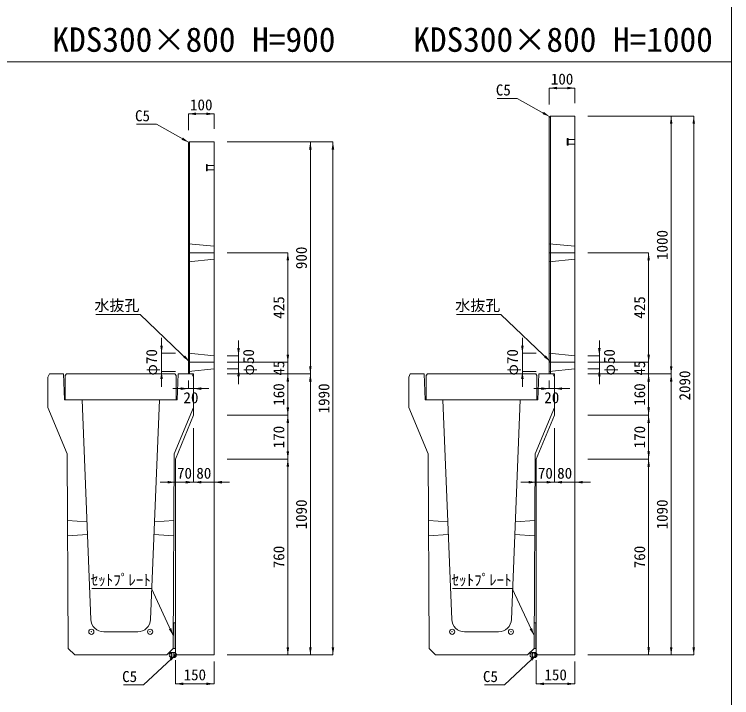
# Model space of a CAD drawing. Units: millimetres at full size, sheet at 1:40. Extents: x 172874 to 199766, y 869448 to 902797.
# Drawn here: x 182491 to 185274, y 889983 to 892633 of the extents above; entities that cross this region are included whole.
import ezdxf
from ezdxf.enums import TextEntityAlignment as Align

# ---------------------------------------------------------------- set-up
doc = ezdxf.new("R2010")
doc.units = ezdxf.units.MM
doc.header["$LTSCALE"] = 40
doc.header["$PDMODE"] = 32
doc.header["$PDSIZE"] = 20
for name, pattern in [('DASHED', [7.5, 6, -1.5]), ('USER2', [4.7625, 3.175, -1.5875]), ('USER3', [1.35, 0.75, -0.6])]:
    doc.linetypes.add(name, pattern=pattern)
for name, color, linetype, lineweight in [('セットプレート', 3, 'Continuous', 13), ('パネックスKDS', 2, 'Continuous', 13), ('図枠', 5, 'Continuous', 13), ('寸法線', 7, 'Continuous', 13), ('引出線', 4, 'Continuous', 13), ('本体', 2, 'Continuous', 13), ('補助線', 8, 'Continuous', 13), ('ｲﾝｻｰﾄ', 3, 'USER3', 5)]:
    doc.layers.add(name, color=color, linetype=linetype, lineweight=lineweight)
doc.layers.add('文字', color=7, linetype='Continuous')
doc.styles.add('ＭＳ ゴシック', font='')
doc.styles.get('ＭＳ ゴシック').set_extended_font_data('MS Gothic')

# ---------------------------------------------------------------- blocks, each defined once
blk = doc.blocks.new('filled_arrow')
at = {"color": 0, "linetype": 'Continuous', "lineweight": -2}
blk.add_solid([(7.5, 1.25), (0, 0), (7.5, -1.25)], dxfattribs=at)

msp = doc.modelspace()

# ---------------------------------------------------------------- linework, layer by layer
at = {"layer": 'セットプレート'}
for points in [[(183107.46, 890173.33), (183114.46, 890173.29), (183114.97, 890273.29), (183107.97, 890273.33)], [(184507.46, 890173.33), (184514.46, 890173.29), (184514.97, 890273.29), (184507.97, 890273.33)]]:
    msp.add_lwpolyline(points, close=True, dxfattribs=at)
at = {"layer": 'パネックスKDS'}
for p, q in [((184566.29, 892233.33), (184571.29, 892238.33)), ((184566.29, 891238.33), (184566.29, 892233.33)), ((184571.29, 892238.33), (184666.29, 892238.33)), ((184666.29, 890148.33), (184666.29, 892238.33)), ((183166.29, 892133.33), (183171.29, 892138.33)), ((183171.29, 892138.33), (183266.29, 892138.33)), ((183266.29, 890148.33), (183266.29, 892138.33)), ((183166.29, 891238.33), (183166.29, 892133.33)), ((183166.29, 891238.33), (183186.29, 891238.33)), ((183186.29, 891078.33), (183186.29, 891238.33)), ((184566.29, 891238.33), (184586.29, 891238.33)), ((184586.29, 891078.33), (184586.29, 891238.33)), ((183186.29, 891078.33), (183116.29, 890908.33)), ((184586.29, 891078.33), (184516.29, 890908.33)), ((183116.29, 890153.33), (183116.29, 890908.33)), ((184516.29, 890153.33), (184516.29, 890908.33)), ((183116.29, 890153.33), (183121.29, 890148.33)), ((183121.29, 890148.33), (183266.29, 890148.33)), ((184516.29, 890153.33), (184521.29, 890148.33)), ((184521.29, 890148.33), (184666.29, 890148.33))]:
    msp.add_line(p, q, dxfattribs=at)
at = {"layer": 'パネックスKDS', "lineweight": 5}
for p, q in [((184571.29, 891238.33), (184571.29, 892238.33)), ((183171.29, 891238.33), (183171.29, 892138.33))]:
    msp.add_line(p, q, dxfattribs=at)
at = {"layer": 'パネックスKDS', "linetype": 'DASHED', "lineweight": 9}
for p, q in [((183166.29, 891743.33), (183266.29, 891733.33)), ((184566.29, 891743.33), (184666.29, 891733.33)), ((183166.29, 891673.33), (183266.29, 891683.33)), ((184566.29, 891673.33), (184666.29, 891683.33)), ((183166.29, 891318.33), (183266.29, 891308.33)), ((184566.29, 891318.33), (184666.29, 891308.33)), ((183166.29, 891248.33), (183266.29, 891258.33)), ((184566.29, 891248.33), (184666.29, 891258.33))]:
    msp.add_line(p, q, dxfattribs=at)
at = {"layer": '図枠'}
for p, q in [((185274.21, 902448.33), (185274.21, 887048.33)), ((172874.21, 892448.33), (185274.21, 892448.33))]:
    msp.add_line(p, q, dxfattribs=at)
at = {"layer": '寸法線'}
for p, q in [((184566.29, 892346.88), (184666.29, 892346.88)), ((184566.29, 892283.33), (184566.29, 892346.88)), ((184666.29, 892288.33), (184666.29, 892346.88)), ((183166.29, 892246.88), (183266.29, 892246.88)), ((183166.29, 892183.33), (183166.29, 892246.88)), ((183266.29, 892188.33), (183266.29, 892246.88)), ((184716.29, 892238.33), (185127.13, 892238.33)), ((184716.29, 892238.33), (185039.63, 892238.33)), ((185039.63, 891238.33), (185039.63, 892238.33)), ((185127.13, 890148.33), (185127.13, 892238.33)), ((183316.29, 892138.33), (183727.13, 892138.33)), ((183316.29, 892138.33), (183639.63, 892138.33)), ((183639.63, 891238.33), (183639.63, 892138.33)), ((183727.13, 890148.33), (183727.13, 892138.33)), ((183316.29, 891708.33), (183552.13, 891708.33)), ((183552.13, 891283.33), (183552.13, 891708.33)), ((184716.29, 891708.33), (184952.13, 891708.33)), ((184952.13, 891283.33), (184952.13, 891708.33)), ((183062.22, 891378.33), (183062.22, 891188.33)), ((183360.96, 891368.33), (183360.96, 891198.33)), ((184462.22, 891378.33), (184462.22, 891188.33)), ((184760.96, 891368.33), (184760.96, 891198.33)), ((183552.13, 891343.33), (183552.13, 891178.33)), ((184952.13, 891343.33), (184952.13, 891178.33)), ((183116.29, 891318.33), (183062.22, 891318.33)), ((183316.29, 891308.33), (183360.96, 891308.33)), ((184516.29, 891318.33), (184462.22, 891318.33)), ((184716.29, 891308.33), (184760.96, 891308.33)), ((183316.29, 891283.33), (183552.13, 891283.33)), ((183316.29, 891283.33), (183552.13, 891283.33)), ((184716.29, 891283.33), (184952.13, 891283.33)), ((184716.29, 891283.33), (184952.13, 891283.33)), ((183116.29, 891248.33), (183062.22, 891248.33)), ((183316.29, 891258.33), (183360.96, 891258.33)), ((184516.29, 891248.33), (184462.22, 891248.33)), ((184716.29, 891258.33), (184760.96, 891258.33)), ((183316.29, 891238.33), (183639.63, 891238.33)), ((183316.29, 891238.33), (183552.13, 891238.33)), ((183316.29, 891238.33), (183639.63, 891238.33)), ((183316.29, 891238.33), (183552.13, 891238.33)), ((183552.13, 891238.33), (183552.13, 891078.33)), ((183639.63, 891238.33), (183639.63, 890148.33)), ((184716.29, 891238.33), (185039.63, 891238.33)), ((184716.29, 891238.33), (184952.13, 891238.33)), ((184716.29, 891238.33), (185039.63, 891238.33)), ((184716.29, 891238.33), (184952.13, 891238.33)), ((184952.13, 891238.33), (184952.13, 891078.33)), ((185039.63, 891238.33), (185039.63, 890148.33)), ((183166.29, 891213.33), (183166.29, 891181.25)), ((183186.29, 891213.33), (183186.29, 891181.25)), ((184566.29, 891213.33), (184566.29, 891181.25)), ((184586.29, 891213.33), (184586.29, 891181.25)), ((183106.29, 891181.25), (183246.29, 891181.25)), ((184506.29, 891181.25), (184646.29, 891181.25)), ((183316.29, 891078.33), (183552.13, 891078.33)), ((183316.29, 891078.33), (183552.13, 891078.33)), ((183552.13, 891078.33), (183552.13, 890908.33)), ((184716.29, 891078.33), (184952.13, 891078.33)), ((184716.29, 891078.33), (184952.13, 891078.33)), ((184952.13, 891078.33), (184952.13, 890908.33)), ((183186.29, 891028.33), (183186.29, 890818.33)), ((183266.29, 891028.33), (183266.29, 890818.33)), ((184586.29, 891028.33), (184586.29, 890818.33)), ((184666.29, 891028.33), (184666.29, 890818.33)), ((183316.29, 890908.33), (183552.13, 890908.33)), ((183316.29, 890908.33), (183552.13, 890908.33)), ((183552.13, 890908.33), (183552.13, 890148.33)), ((184716.29, 890908.33), (184952.13, 890908.33)), ((184716.29, 890908.33), (184952.13, 890908.33)), ((184952.13, 890908.33), (184952.13, 890148.33)), ((183116.29, 890856.59), (183116.29, 890818.33)), ((183186.29, 890858.33), (183186.29, 890818.33)), ((184516.29, 890856.59), (184516.29, 890818.33)), ((184586.29, 890858.33), (184586.29, 890818.33)), ((183246.29, 890818.33), (183056.29, 890818.33)), ((183126.29, 890818.33), (183326.29, 890818.33)), ((184646.29, 890818.33), (184456.29, 890818.33)), ((184526.29, 890818.33), (184726.29, 890818.33)), ((183316.29, 890148.33), (183727.13, 890148.33)), ((183316.29, 890148.33), (183639.63, 890148.33)), ((183316.29, 890148.33), (183552.13, 890148.33)), ((184716.29, 890148.33), (185127.13, 890148.33)), ((184716.29, 890148.33), (185039.63, 890148.33)), ((184716.29, 890148.33), (184952.13, 890148.33)), ((183116.29, 890128.33), (183116.29, 890036.53)), ((183266.29, 890123.33), (183266.29, 890036.53)), ((184516.29, 890128.33), (184516.29, 890036.53)), ((184666.29, 890123.33), (184666.29, 890036.53)), ((183116.29, 890036.53), (183266.29, 890036.53)), ((184516.29, 890036.53), (184666.29, 890036.53))]:
    msp.add_line(p, q, dxfattribs=at)
at = {"layer": '引出線'}
for points in [[(184568.79, 892235.83), (184442.42, 892306.9), (184364.65, 892306.9)], [(183168.79, 892135.83), (183042.42, 892206.9), (182964.65, 892206.9)], [(183171.29, 891285.83), (182978.83, 891469.28), (182807.09, 891469.28)], [(184571.29, 891285.83), (184378.83, 891469.28), (184207.09, 891469.28)], [(183107.72, 890223.33), (183022.88, 890406.79), (182791.51, 890406.79)], [(184507.72, 890223.33), (184422.88, 890406.79), (184191.51, 890406.79)], [(183118.79, 890150.83), (182992.42, 890032.18), (182914.65, 890032.18)], [(184518.79, 890150.83), (184392.42, 890032.18), (184314.65, 890032.18)]]:
    msp.add_lwpolyline(points, dxfattribs=at)
at = {"layer": '本体'}
for p, q in [((182627.29, 891238.33), (182621.29, 891226.33)), ((182621.29, 891226.33), (182621.29, 891108.33)), ((182627.29, 891238.33), (182681.29, 891238.33)), ((182681.29, 891238.33), (182685.29, 891138.33)), ((183126.29, 891238.33), (183122.29, 891138.33)), ((183126.29, 891238.33), (183180.29, 891238.33)), ((183180.29, 891238.33), (183186.29, 891226.33)), ((183186.29, 891226.33), (183186.29, 891108.33)), ((184027.29, 891238.33), (184021.29, 891226.33)), ((184021.29, 891226.33), (184021.29, 891108.33)), ((184027.29, 891238.33), (184081.29, 891238.33)), ((184081.29, 891238.33), (184085.29, 891138.33)), ((184526.29, 891238.33), (184522.29, 891138.33)), ((184526.29, 891238.33), (184580.29, 891238.33)), ((184580.29, 891238.33), (184586.29, 891226.33)), ((184586.29, 891226.33), (184586.29, 891108.33)), ((182685.29, 891138.33), (182753.79, 891138.33)), ((182753.79, 891138.33), (182787.87, 890286.33)), ((183053.79, 891138.33), (183019.71, 890286.33)), ((183053.79, 891138.33), (183122.29, 891138.33)), ((184085.29, 891138.33), (184153.79, 891138.33)), ((184153.79, 891138.33), (184187.87, 890286.33)), ((184453.79, 891138.33), (184419.71, 890286.33)), ((184453.79, 891138.33), (184522.29, 891138.33)), ((182621.29, 891108.33), (182696.29, 890928.33)), ((183186.29, 891108.33), (183111.29, 890928.33)), ((184021.29, 891108.33), (184096.29, 890928.33)), ((184586.29, 891108.33), (184511.29, 890928.33)), ((182696.29, 890928.33), (182700.12, 890173.33)), ((183111.29, 890928.33), (183107.46, 890173.33)), ((184096.29, 890928.33), (184100.12, 890173.33)), ((184511.29, 890928.33), (184507.46, 890173.33)), ((182837.83, 890238.33), (182969.75, 890238.33)), ((184237.83, 890238.33), (184369.75, 890238.33)), ((182700.12, 890173.33), (182725.25, 890148.33)), ((183082.33, 890148.33), (183107.46, 890173.33)), ((184100.12, 890173.33), (184125.25, 890148.33)), ((184482.33, 890148.33), (184507.46, 890173.33)), ((182725.25, 890148.33), (183082.33, 890148.33)), ((184125.25, 890148.33), (184482.33, 890148.33))]:
    msp.add_line(p, q, dxfattribs=at)
at = {"layer": '本体', "linetype": 'USER2'}
for p, q in [((182697.6, 890670.33), (182772.71, 890665.33)), ((183034.87, 890665.33), (183109.98, 890670.33)), ((184097.6, 890670.33), (184172.71, 890665.33)), ((184434.87, 890665.33), (184509.98, 890670.33)), ((182774.71, 890615.33), (182697.9, 890610.33)), ((183109.68, 890610.33), (183032.87, 890615.33)), ((184174.71, 890615.33), (184097.9, 890610.33)), ((184509.68, 890610.33), (184432.87, 890615.33))]:
    msp.add_line(p, q, dxfattribs=at)
at = {"layer": '本体', "lineweight": 20}
for points in [[(182688.79, 891232.33), (182693.79, 891238.33), (183113.79, 891238.33), (183118.79, 891232.33), (183118.79, 891138.33), (182688.79, 891138.33)], [(184088.79, 891232.33), (184093.79, 891238.33), (184513.79, 891238.33), (184518.79, 891232.33), (184518.79, 891138.33), (184088.79, 891138.33)]]:
    msp.add_lwpolyline(points, close=True, dxfattribs=at)
at = {"layer": '本体'}
for centre, start, end in [((182837.83, 890288.33), 182.29061, 270), ((182969.75, 890288.33), 270, 357.70939), ((184237.83, 890288.33), 182.29061, 270), ((184369.75, 890288.33), 270, 357.70939)]:
    msp.add_arc(centre, 50, start, end, dxfattribs=at)
at = {"layer": '補助線'}
for p, q in [((183166.29, 891708.33), (183266.29, 891708.33)), ((184566.29, 891708.33), (184666.29, 891708.33)), ((183166.29, 891283.33), (183266.29, 891283.33)), ((184566.29, 891283.33), (184666.29, 891283.33))]:
    msp.add_line(p, q, dxfattribs=at)
for p in [(182789.79, 890238.33), (183017.79, 890238.33), (184189.79, 890238.33), (184417.79, 890238.33), (183102.29, 890148.33), (183109.29, 890148.33), (183109.29, 890148.33), (184502.29, 890148.33), (184509.29, 890148.33), (184509.29, 890148.33)]:
    msp.add_point(p, dxfattribs=at)
at = {"layer": 'ｲﾝｻｰﾄ'}
for p, q in [((184636.29, 892150.83), (184636.29, 892125.83)), ((184639.29, 892150.83), (184636.29, 892150.83)), ((184639.29, 892125.83), (184639.29, 892150.83)), ((184666.29, 892146.83), (184639.29, 892146.83)), ((184636.29, 892125.83), (184639.29, 892125.83)), ((184639.29, 892129.83), (184666.29, 892129.83)), ((183236.29, 892050.83), (183236.29, 892025.83)), ((183239.29, 892050.83), (183236.29, 892050.83)), ((183236.29, 892025.83), (183239.29, 892025.83)), ((183239.29, 892025.83), (183239.29, 892050.83)), ((183266.29, 892046.83), (183239.29, 892046.83)), ((183239.29, 892029.83), (183266.29, 892029.83))]:
    msp.add_line(p, q, dxfattribs=at)

# ---------------------------------------------------------------- block references
at = {"layer": '寸法線', "xscale": 4, "yscale": 4}
for p in [(184566.29, 892346.88), (183166.29, 892246.88), (183186.29, 891181.25), (184586.29, 891181.25), (183186.29, 890818.33), (183266.29, 890818.33), (184586.29, 890818.33), (184666.29, 890818.33), (183116.29, 890036.53), (184516.29, 890036.53)]:
    msp.add_blockref('filled_arrow', p, dxfattribs=at)
for p, rotation in [((184666.29, 892346.88), 180), ((183266.29, 892246.88), 180), ((185039.63, 892238.33), 270), ((185127.13, 892238.33), 270), ((183639.63, 892138.33), 270), ((183727.13, 892138.33), 270), ((183552.13, 891708.33), 270), ((184952.13, 891708.33), 270), ((183062.22, 891318.33), 90), ((183360.96, 891308.33), 90), ((184462.22, 891318.33), 90), ((184760.96, 891308.33), 90), ((183552.13, 891283.33), 90), ((183552.13, 891283.33), 90), ((184952.13, 891283.33), 90), ((184952.13, 891283.33), 90), ((183062.22, 891248.33), 270), ((183360.96, 891258.33), 270), ((183639.63, 891238.33), 90), ((184462.22, 891248.33), 270), ((184760.96, 891258.33), 270), ((185039.63, 891238.33), 90), ((183552.13, 891238.33), 270), ((183552.13, 891238.33), 270), ((183639.63, 891238.33), 270), ((184952.13, 891238.33), 270), ((184952.13, 891238.33), 270), ((185039.63, 891238.33), 270), ((183166.29, 891181.25), 180), ((184566.29, 891181.25), 180), ((183552.13, 891078.33), 90), ((184952.13, 891078.33), 90), ((183552.13, 891078.33), 270), ((184952.13, 891078.33), 270), ((183552.13, 890908.33), 90), ((184952.13, 890908.33), 90), ((183552.13, 890908.33), 270), ((184952.13, 890908.33), 270), ((183116.29, 890818.33), 180), ((183186.29, 890818.33), 180), ((184516.29, 890818.33), 180), ((184586.29, 890818.33), 180), ((183552.13, 890148.33), 90), ((183639.63, 890148.33), 90), ((183727.13, 890148.33), 90), ((184952.13, 890148.33), 90), ((185039.63, 890148.33), 90), ((185127.13, 890148.33), 90), ((183266.29, 890036.53), 180), ((184666.29, 890036.53), 180)]:
    msp.add_blockref('filled_arrow', p, dxfattribs=dict(at, rotation=rotation))
at = {"layer": '引出線', "xscale": 4, "yscale": 4}
for p, rotation in [((184568.79, 892235.83), 150.6), ((183168.79, 892135.83), 150.6), ((183171.29, 891285.83), 136.4), ((184571.29, 891285.83), 136.4), ((183107.72, 890223.33), 114.8), ((184507.72, 890223.33), 114.8), ((183118.79, 890150.83), 223.2), ((184518.79, 890150.83), 223.2)]:
    msp.add_blockref('filled_arrow', p, dxfattribs=dict(at, rotation=rotation))

# ---------------------------------------------------------------- texts
at = {"layer": '寸法線', "style": 'ＭＳ ゴシック'}
for s, p in [('100', (184616.29, 892381.88)), ('100', (183216.29, 892281.88)), ('20', (183176.29, 891146.25)), ('20', (184576.29, 891146.25)), ('70', (183151.29, 890853.33)), ('80', (183226.29, 890853.33)), ('70', (184551.29, 890853.33)), ('80', (184626.29, 890853.33)), ('150', (183191.29, 890071.53)), ('150', (184591.29, 890071.53))]:
    msp.add_text(s, height=42.72, dxfattribs=at).set_placement(p, align=Align.MIDDLE_CENTER)
for s, p in [('1000', (185004.63, 891738.33)), ('900', (183604.63, 891688.33)), ('425', (183517.13, 891495.83)), ('425', (184917.13, 891495.83)), ('φ70', (183023.56, 891283.33)), ('φ50', (183399.62, 891283.33)), ('φ70', (184423.56, 891283.33)), ('φ50', (184799.62, 891283.33)), ('45', (183517.13, 891260.83)), ('45', (184917.13, 891260.83)), ('2090', (185092.13, 891193.33)), ('160', (183517.13, 891158.33)), ('1990', (183692.13, 891143.33)), ('160', (184917.13, 891158.33)), ('170', (183517.13, 890993.33)), ('170', (184917.13, 890993.33)), ('1090', (183604.63, 890693.33)), ('1090', (185004.63, 890693.33)), ('760', (183517.13, 890528.33)), ('760', (184917.13, 890528.33))]:
    msp.add_text(s, height=42.72, rotation=90, dxfattribs=at).set_placement(p, align=Align.MIDDLE_CENTER)
at = {"layer": '引出線', "style": 'ＭＳ ゴシック'}
for s, p in [('C5', (184417.42, 892360.9)), ('C5', (183017.42, 892260.9)), ('水抜孔', (182976.58, 891525.56)), ('水抜孔', (184376.58, 891525.56)), ('ｾｯﾄﾌﾟﾚｰﾄ', (183020.63, 890460.79)), ('ｾｯﾄﾌﾟﾚｰﾄ', (184420.63, 890460.79)), ('C5', (182967.42, 890086.18)), ('C5', (184367.42, 890086.18))]:
    msp.add_text(s, height=42.72, dxfattribs=at).set_placement(p, align=Align.TOP_RIGHT)
at = {"layer": '文字', "style": 'ＭＳ ゴシック'}
for s, p in [('KDS300×800 H=900', (182638.87, 892458.87)), ('KDS300×800 H=1000', (184038.87, 892458.87))]:
    msp.add_text(s, height=94.94, dxfattribs=at).set_placement(p, align=Align.BOTTOM_LEFT)

doc.saveas('drawing.dxf')
